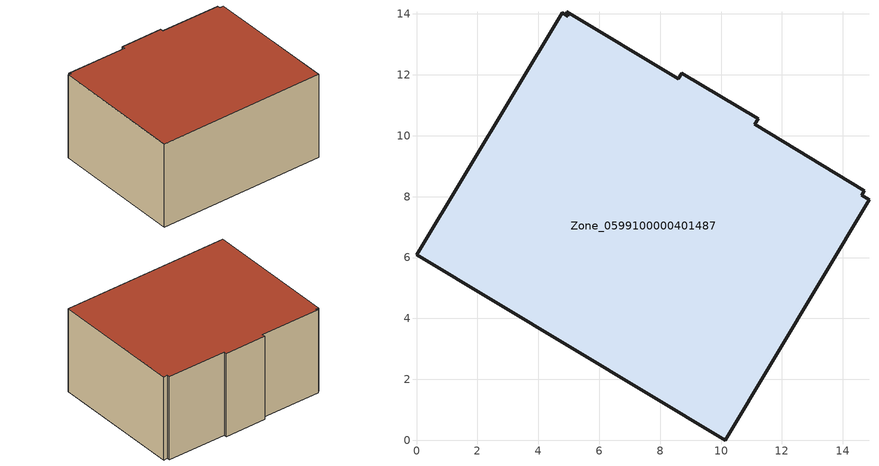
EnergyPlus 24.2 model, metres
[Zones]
Zone_0599100000401487
 floor ground (C_G): 4.93,14.07 8.6,11.87 8.7,12.05 11.21,10.55 11.11,10.38 14.7,8.2 14.62,8.05 14.86,7.9 10.13,0 0,6.09 4.78,14.04 4.97,13.92 z0
 wall outside (C_F): 11.21,10.55 8.7,12.05 8.6,11.87 4.93,14.07 4.97,13.92 4.78,14.04 0,6.09 10.13,0 14.86,7.9 14.62,8.05 14.7,8.2 11.11,10.38 11.21,10.55 z0:6.06
 roof outside (C_R): 8.6,11.87 4.93,14.07 4.97,13.92 4.78,14.04 0,6.09 10.13,0 14.86,7.9 14.62,8.05 14.7,8.2 11.11,10.38 11.21,10.55 8.7,12.05 z6.06
[BUILDING]
Pand.0599100000401487: North Axis=0; Terrain=City; Loads Convergence Tolerance Value=0.04; Temperature Convergence Tolerance Value=0.4; Solar Distribution=FullExterior; Maximum Number of Warmup Days=25; Minimum Number of Warmup Days=1
[Site:Location]
Rotterdam.The.Hague.AP_ZH_NLD Design_Conditions: Latitude=51.96; Longitude=4.45; Time Zone=1; Elevation=-4.5
[SITE:GROUNDTEMPERATURE:BUILDINGSURFACE]
18, 18, 18, 18, 18, 18, 18, 18, 18, 18, 18, 18
[MATERIAL] Thermal Absorptance=0.9; Solar Absorptance=0.7; Visible Absorptance=0.7
Name | Roughness | Thickness | Conductivity | Density | Specific Heat
G.D.1992-2005 | MediumSmooth | 0.15 | 0.06 | 540 | 1210
F.D.1992-2005 | Rough | 0.3 | 0.12 | 1920 | 840
R.D.1992-2005 | MediumRough | 0.2 | 0.08 | 1500 | 1000
[CONSTRUCTION]
C_G: G.D.1992-2005
C_F: F.D.1992-2005
C_R: R.D.1992-2005
[ZONE]
Zone_0599100000401487: Type=1; Multiplier=1; Ceiling Height=Autocalculate; Volume=Autocalculate; Floor Area=autocalculate; Part of Total Floor Area=Yes
[ZONEINFILTRATION:DESIGNFLOWRATE]
Infil_Zone_0599100000401487: Zone or ZoneList or Space or SpaceList=Zone_0599100000401487; Schedule=AlwaysOn; Design Flow Rate Calculation Method=Flow/Area; Flow Rate per Floor Area=0.0021; Constant Term Coefficient=1; Temperature Term Coefficient=0; Velocity Term Coefficient=0; Velocity Squared Term Coefficient=0
[HVACTEMPLATE:ZONE:IDEALLOADSAIRSYSTEM]
Zone_0599100000401487: Maximum Heating Supply Air Temperature=50; Minimum Cooling Supply Air Temperature=13; Maximum Heating Supply Air Humidity Ratio=0.0156; Minimum Cooling Supply Air Humidity Ratio=0.0077; Heating Limit=NoLimit; Cooling Limit=NoLimit; Dehumidification Control Type=ConstantSensibleHeatRatio; Cooling Sensible Heat Ratio=0.7; Dehumidification Setpoint=60; Humidification Control Type=None; Humidification Setpoint=30; Outdoor Air Method=None; Outdoor Air Flow Rate per Person=0.00944; Outdoor Air Flow Rate per Zone Floor Area=0; Outdoor Air Flow Rate per Zone=0; Demand Controlled Ventilation Type=None; Outdoor Air Economizer Type=NoEconomizer; Heat Recovery Type=None; Sensible Heat Recovery Effectiveness=0.7; Latent Heat Recovery Effectiveness=0.65
[ZONECONTROL:THERMOSTAT]
ThermostatControl_Zone_0599100000401487: Zone or ZoneList=Zone_0599100000401487; Control Type Schedule=DualSetpointControlType; Control 1=Thermostat_Zone_0599100000401487; Temperature Difference Between Cutout And Setpoint=0
[THERMOSTATSETPOINT:DUALSETPOINT]
Thermostat_Zone_0599100000401487: Heating Setpoint Temperature Schedule=HeatingSetpoint_Zone_0599100000401487; Cooling Setpoint Temperature Schedule=CoolingSetpoint_Zone_0599100000401487
[SCHEDULE:COMPACT]
HeatingSetpoint_Zone_0599100000401487: Through: 12/31, For: AllDays, Until: 24:00, 21
CoolingSetpoint_Zone_0599100000401487: Through: 12/31, For: AllDays, Until: 24:00, 24
DualSetpointControlType: Through: 12/31, For: AllDays, Until: 24:00, 4
AlwaysOn: Through: 12/31, For: AllDays, Until: 24:00, 1
